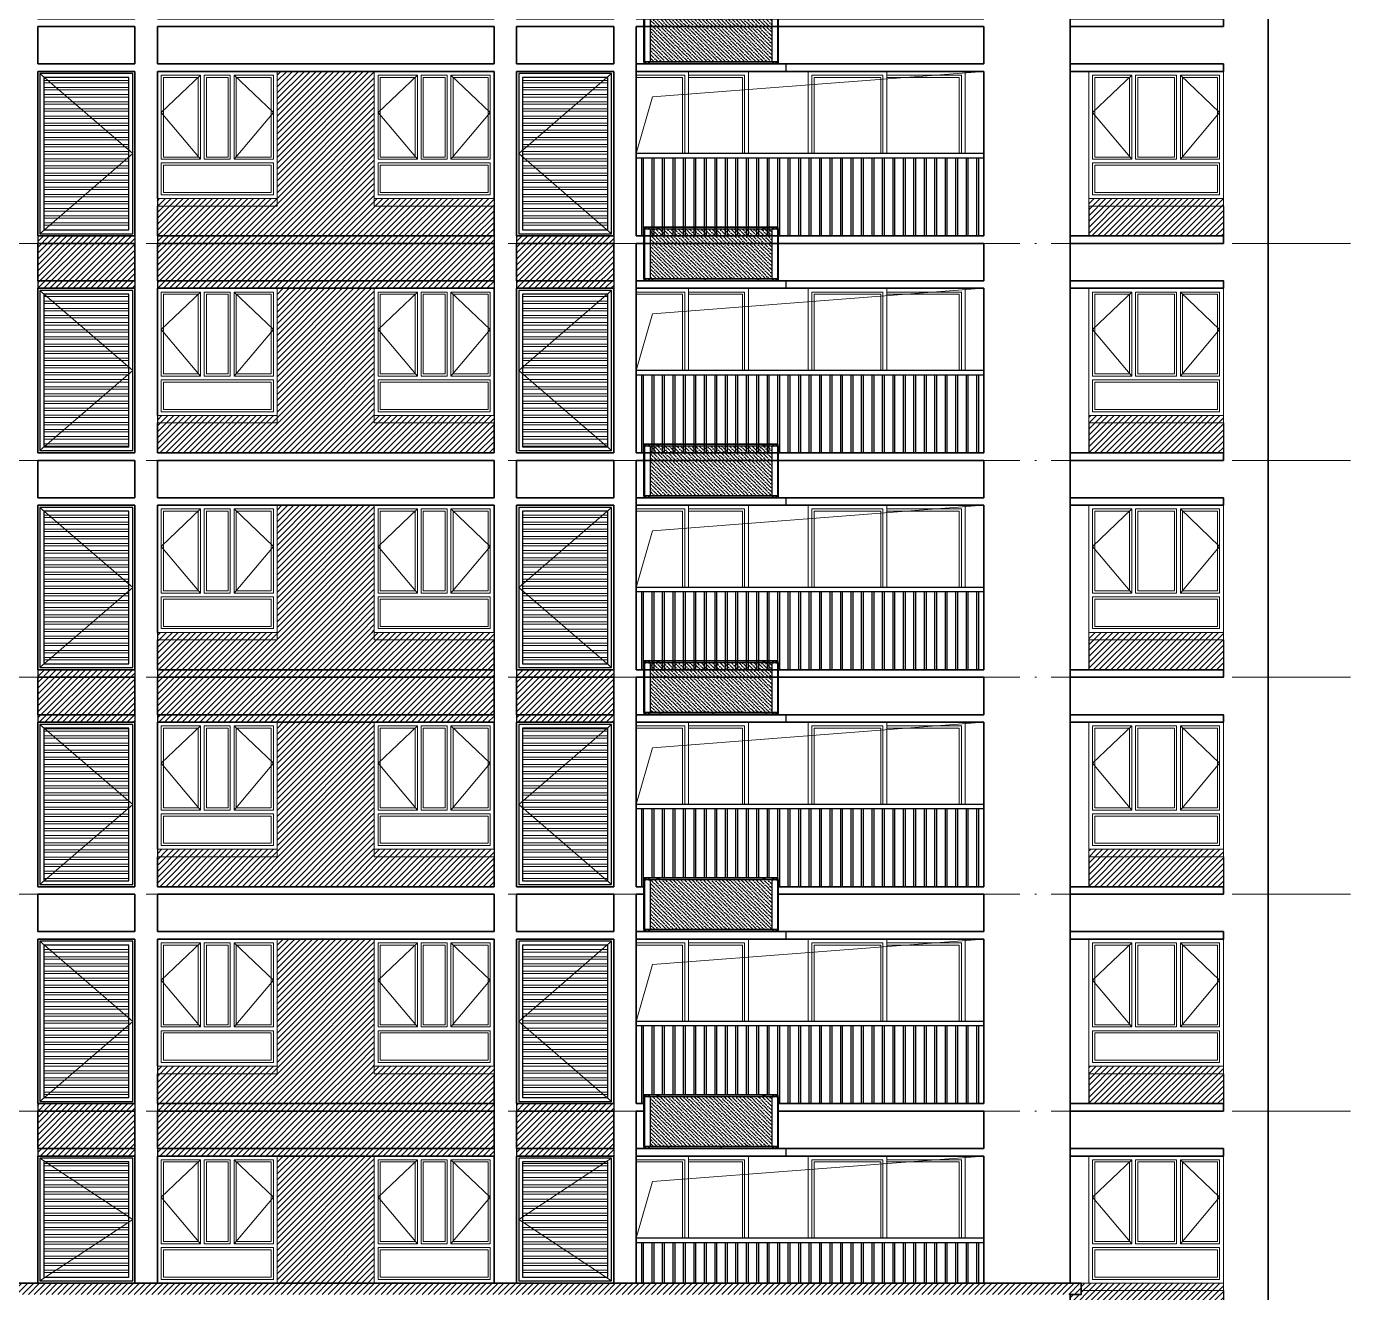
# Model space of a CAD drawing. Extents: x -518115 to 1124316, y -209821 to 1628073.
# Drawn here: x 861417 to 879117, y 121024 to 137949 of the extents above; entities that cross this region are included whole.
import ezdxf
from ezdxf.xclip import XClip

# ---------------------------------------------------------------- set-up
doc = ezdxf.new("R2010")
doc.units = 0
doc.header["$LTSCALE"] = 1000
doc.header["$MEASUREMENT"] = 0
doc.header["$XCLIPFRAME"] = 0
doc.linetypes.add('DOTE', pattern=[2.4200000000000004, 2, -0.2, 0.02, -0.2])
for name, color, linetype in [('3-剖面填充（细）', 250, 'Continuous'), ('Stair-栏杆', 142, 'Continuous'), ('修改标示', 212, 'Continuous')]:
    doc.layers.add(name, color=color, linetype=linetype)
for name, color, linetype, lineweight in [('DOTE', 19, 'DOTE', 9), ('WALL', 9, 'Continuous', 40), ('WINDOW', 144, 'Continuous', 15), ('立面-中轮廓线', 213, 'Continuous', 35), ('立面-普通轮廓', 7, 'Continuous', 18), ('立面-洞口示意', 152, 'Continuous', 13), ('立面-窗', 129, 'Continuous', 30), ('立面-窗开启线', 250, 'Continuous', 13)]:
    doc.layers.add(name, color=color, linetype=linetype, lineweight=lineweight)
pattern_1 = [(180, (-6.984919309616089e-10, -2250.037416705163), (-7.105427357601002e-15, -95.25), []), (180, (-31.75001371477265, -2218.287402991074), (-7.105427357601002e-15, -95.25), [])]
pattern_2 = [(180, (-1300.000000000698, -2250.037416705163), (-7.105427357601002e-15, -95.25), []), (180, (-1331.750013714773, -2218.287402991074), (-7.105427357601002e-15, -95.25), [])]
pattern_3 = [(45, (0, 0), (-39.28862052967754, 39.28862052967754), [])]
pattern_4 = [(45, (407300.0000000347, 88172.63961671287), (-39.28862052967754, 39.28862052967754), [])]
pattern_5 = [(45, (407300.0000000347, 82372.63961671287), (-39.28862052967754, 39.28862052967754), [])]
pattern_6 = [(45, (407300.0000000347, 76572.63961671287), (-39.28862052967754, 39.28862052967754), [])]

# ---------------------------------------------------------------- blocks, each defined once
blk = doc.blocks.new('A$C0FC9229A')
at = {"color": 164}
blk.add_wipeout([(1079.579837211702, 1056.4612844407857), (1079.0798372109443, 1056.961284441528), (-922.9201627899898, 1056.9612844389592), (-923.4201627882102, 1056.4612844407295), (-923.4201627881281, 1026.9612844414949), (-921.9201627881267, 1026.9612844417134), (-921.9201627881266, 286.96128444166413), (-923.4201627881263, 286.96128444170995), (-923.4201627882101, 257.4612844426099), (-922.92016278999, 256.96128444438006), (1079.0798372109446, 256.96128444187), (1079.5798372117024, 257.4612844426122), (1079.5798372118738, 286.9612844416141), (1078.0798372118734, 286.961284441712), (1078.0798372118734, 1026.9612844416044), (1079.5798372118675, 1026.9612844419455)], dxfattribs=at).translate(0, 0, -1e-08).dxf.layer = 'WALL'
h = blk.add_hatch()
h.set_pattern_fill('ANSI36', color=164, scale=25, style=0)
h.set_pattern_definition([(45, (0, 0), (21.04747528375584, 77.17407604043804), [99.21875, -19.84375, 0, -19.84375])])
h.paths.add_polyline_path([(982.5813084756956, 286.9612844416974), (982.5813084756956, 1026.961284441697), (-825.9216340542771, 1026.961284441671), (-825.9216340542771, 286.9612844416711)])
for p, q in [((-923.4201627881266, 1026.96128444167), (-923.4201627881266, 1056.461284440738)), ((-923.4201627881266, 1056.461284440738), (-922.9201627899893, 1056.461284440738)), ((-923.4201627881266, 1051.754177659896), (1079.579837211873, 1051.754177659925)), ((-923.4201627881266, 1026.96128444167), (1079.579837211873, 1026.961284441699)), ((-922.9201627899893, 1056.961284441553), (1079.079837210942, 1056.961284441582)), ((-922.9201627899893, 1026.96128444167), (-922.9201627899893, 1056.961284441553)), ((-922.9201627899893, 1056.814837830636), (1079.079837210942, 1056.814837830665)), ((-922.9201627899893, 1052.107731049909), (1079.079837210942, 1052.107731049939)), ((-921.9201627881266, 286.9612844416697), (-921.9201627881266, 1026.96128444167)), ((-921.5666091800667, 1026.96128444167), (-921.5666091800667, 286.9613622748584)), ((-921.0716340537183, 286.9612844416697), (-921.0716340537183, 1026.96128444167)), ((-912.068080663681, 1026.96128444167), (-912.068080663681, 286.9612844416697)), ((-911.9201627885923, 1056.814837830636), (-911.9201627885923, 1026.96128444167)), ((-911.7145272712223, 1026.96128444167), (-911.7145272712223, 286.9612844416697)), ((-896.9201627885923, 1039.848035787727), (-899.4201627899893, 1038.404660114698)), ((-899.4201627899893, 1038.404660114698), (-899.4201627899893, 1035.517908768525)), ((-899.4201627899893, 1035.517908768525), (-896.9201627885923, 1034.074533095496)), ((-896.9201627885923, 1029.606468328537), (-896.9201627885923, 1044.316100554686)), ((-894.4201627899893, 1038.404660114698), (-896.9201627885923, 1039.848035787727)), ((-896.9201627885923, 1034.074533095496), (-894.4201627899893, 1035.517908768525)), ((-894.4201627899893, 1035.517908768525), (-894.4201627899893, 1038.404660114698)), ((-846.9201627885923, 1039.848035787727), (-849.4201627899893, 1038.404660114698)), ((-849.4201627899893, 1038.404660114698), (-849.4201627899893, 1035.517908768525)), ((-849.4201627899893, 1035.517908768525), (-846.9201627885923, 1034.074533095496)), ((-846.9201627885923, 1029.606468328537), (-846.9201627885923, 1044.316100554686)), ((-844.4201627899893, 1038.404660114698), (-846.9201627885923, 1039.848035787727)), ((-846.9201627885923, 1034.074533095496), (-844.4201627899893, 1035.517908768525)), ((-844.4201627899893, 1035.517908768525), (-844.4201627899893, 1038.404660114698)), ((-826.4216340524144, 1026.96128444167), (-826.4216340524144, 286.9612844416697)), ((-825.9216340542771, 1026.96128444167), (-825.9216340542771, 286.9612844416697)), ((-719.7339139464311, 1044.642090430745), (-703.1064116298221, 1044.642090430745)), ((-719.7339139464311, 1034.852737898735), (-703.1064116298221, 1034.852737898735)), ((-711.4201627881266, 1054.099483286176), (-711.4201627881266, 1025.40696208764)), ((859.2660860535689, 1044.642090430774), (875.8935883701779, 1044.642090430774)), ((859.2660860535689, 1034.852737898764), (875.8935883701779, 1034.852737898764)), ((867.5798372118734, 1054.099483286205), (867.5798372118734, 1025.406962087669)), ((982.5813084756956, 1026.961284441699), (982.5813084756956, 286.9612844416988)), ((1003.079837209545, 1039.848035787756), (1000.579837210942, 1038.404660114727)), ((1000.579837210942, 1038.404660114727), (1000.579837210942, 1035.517908768554)), ((1000.579837210942, 1035.517908768554), (1003.079837209545, 1034.074533095525)), ((1003.079837209545, 1029.606468328566), (1003.079837209545, 1044.316100554715)), ((1005.579837210942, 1038.404660114727), (1003.079837209545, 1039.848035787756)), ((1003.079837209545, 1034.074533095525), (1005.579837210942, 1035.517908768554)), ((1005.579837210942, 1035.517908768554), (1005.579837210942, 1038.404660114727)), ((1053.079837211873, 1039.848035787756), (1050.579837210942, 1038.404660114727)), ((1050.579837210942, 1038.404660114727), (1050.579837210942, 1035.517908768554)), ((1050.579837210942, 1035.517908768554), (1053.079837211873, 1034.074533095525)), ((1053.079837209545, 1029.606468328566), (1053.079837209545, 1044.316100554715)), ((1055.579837210942, 1038.404660114727), (1053.079837211873, 1039.848035787756)), ((1053.079837211873, 1034.074533095525), (1055.579837210942, 1035.517908768554)), ((1055.579837210942, 1035.517908768554), (1055.579837210942, 1038.404660114727)), ((1067.874201694503, 1026.961284441699), (1067.874201694503, 286.9612844416988)), ((1068.079837211873, 1056.961284441582), (1068.079837211873, 1026.961284441699)), ((1068.227755086962, 1026.961284441699), (1068.227755086962, 286.9612844416988)), ((1077.231308476999, 286.9612844416988), (1077.231308476999, 1026.961284441699)), ((1077.726283603348, 1026.961284441699), (1077.726283603348, 286.9613622748875)), ((1078.079837211873, 286.9612844416988), (1078.079837211873, 1026.961284441699)), ((1079.079837210942, 1026.961284441699), (1079.079837210942, 1056.961284441582)), ((1079.579837211873, 1056.461284440767), (1079.079837210942, 1056.461284440767)), ((1079.579837211873, 1026.961284441699), (1079.579837211873, 1056.461284440767)), ((-923.4201627881266, 286.9612844416697), (1079.579837211873, 286.9612844416988)), ((-923.4201627881266, 286.9612844416697), (-923.4201627881266, 257.461284442601)), ((-923.4201627881266, 262.1683912233275), (1079.579837211873, 262.1683912233566)), ((-923.4201627881266, 257.461284442601), (-922.9201627899893, 257.461284442601)), ((-922.9201627899893, 286.9612844416697), (-922.9201627899893, 256.9612844417861)), ((-922.9201627899893, 261.8148378334299), (1079.079837210942, 261.814837833459)), ((-922.9201627899893, 257.107731052587), (1079.079837210942, 257.1077310526161)), ((-922.9201627899893, 256.9612844417861), (1079.079837210942, 256.9612844418152)), ((-921.9201627881266, 286.9612844416697), (-825.9216340542771, 286.9612844416697)), ((-911.9201627885923, 257.107731052587), (-911.9201627885923, 286.9612844416697)), ((-899.4201627899893, 278.4046601146983), (-896.9201627885923, 279.8480357878434)), ((-899.4201627899893, 275.5179087686411), (-899.4201627899893, 278.4046601146983)), ((-896.9201627885923, 274.0745330956124), (-899.4201627899893, 275.5179087686411)), ((-896.9201627885923, 284.3161005548027), (-896.9201627885923, 269.6064683286531)), ((-896.9201627885923, 279.8480357878434), (-894.4201627899893, 278.4046601146983)), ((-894.4201627899893, 275.5179087686411), (-896.9201627885923, 274.0745330956124)), ((-894.4201627899893, 278.4046601146983), (-894.4201627899893, 275.5179087686411)), ((-849.4201627899893, 278.4046601146983), (-846.9201627885923, 279.8480357878434)), ((-849.4201627899893, 275.5179087686411), (-849.4201627899893, 278.4046601146983)), ((-846.9201627885923, 274.0745330956124), (-849.4201627899893, 275.5179087686411)), ((-846.9201627885923, 284.3161005548027), (-846.9201627885923, 269.6064683286531)), ((-846.9201627885923, 279.8480357878434), (-844.4201627899893, 278.4046601146983)), ((-844.4201627899893, 275.5179087686411), (-846.9201627885923, 274.0745330956124)), ((-844.4201627899893, 278.4046601146983), (-844.4201627899893, 275.5179087686411)), ((1000.579837210942, 278.4046601148439), (1003.079837209545, 279.8480357878725)), ((1000.579837210942, 275.5179087686702), (1000.579837210942, 278.4046601148439)), ((1003.079837209545, 274.0745330956415), (1000.579837210942, 275.5179087686702)), ((1003.079837209545, 284.3161005548318), (1003.079837209545, 269.6064683286822)), ((1003.079837209545, 279.8480357878725), (1005.579837210942, 278.4046601148439)), ((1005.579837210942, 275.5179087686702), (1003.079837209545, 274.0745330956415)), ((1005.579837210942, 278.4046601148439), (1005.579837210942, 275.5179087686702)), ((1050.579837210942, 278.4046601148439), (1053.079837211873, 279.8480357878725)), ((1050.579837210942, 275.5179087686702), (1050.579837210942, 278.4046601148439)), ((1053.079837211873, 274.0745330956415), (1050.579837210942, 275.5179087686702)), ((1053.079837209545, 284.3161005548318), (1053.079837209545, 269.6064683286822)), ((1053.079837211873, 279.8480357878725), (1055.579837210942, 278.4046601148439)), ((1055.579837210942, 275.5179087686702), (1053.079837211873, 274.0745330956415)), ((1055.579837210942, 278.4046601148439), (1055.579837210942, 275.5179087686702)), ((1068.079837211873, 256.9612844418152), (1068.079837211873, 286.9612844416988)), ((1079.079837210942, 286.9612844416988), (1079.079837210942, 256.9612844418152)), ((1079.579837211873, 257.4612844426301), (1079.079837210942, 257.4612844426301)), ((1079.579837211873, 286.9612844416988), (1079.579837211873, 257.4612844426301))]:
    blk.add_line(p, q, dxfattribs=at)
for points in [[(-923.4201627881266, 1051.754177659896), (-923.382646670565, 1051.888544058689), (-923.2743637273088, 1052.003718933818), (-923.1117844744585, 1052.080736328644), (-922.9201627899893, 1052.107731049909)], [(1079.579837211873, 1051.754177659925), (1079.541776977945, 1051.889476683282), (1079.433390601072, 1052.004177660274), (1079.271178926341, 1052.080818401126), (1079.079837210942, 1052.107731049939)], [(-923.4201627881266, 262.1683912233275), (-923.382646670565, 262.0340248246503), (-923.2743637273088, 261.9188499495212), (-923.1117844744585, 261.8418325546954), (-922.9201627899893, 261.8148378334299)], [(1079.579837211873, 262.1683912233566), (1079.541776977945, 262.0330922001158), (1079.433390601072, 261.9183912230073), (1079.271178926341, 261.8417504822719), (1079.079837210942, 261.814837833459)]]:
    blk.add_lwpolyline(points, dxfattribs=at)
for centre, radius in [((-896.9201627885923, 1036.96128444167), 9.999999999959998), ((-896.9201627885923, 1036.96128444167), 9.499999999199998), ((-846.9201627885923, 1036.96128444167), 9.999999999959998), ((-846.9201627885923, 1036.96128444167), 9.499999999199998), ((1003.079837209545, 1036.961284441699), 9.999999999959998), ((1003.079837209545, 1036.961284441699), 9.499999999199998), ((1053.079837211873, 1036.961284441699), 9.999999999959998), ((1053.079837211873, 1036.961284441699), 9.499999999199998), ((-896.9201627885923, 276.9612844416697), 9.999999999959998), ((-896.9201627885923, 276.9612844416697), 9.499999999199998), ((-846.9201627885923, 276.9612844416697), 9.999999999959998), ((-846.9201627885923, 276.9612844416697), 9.499999999199998), ((1003.079837209545, 276.9612844416988), 9.999999999959998), ((1003.079837209545, 276.9612844416988), 9.499999999199998), ((1053.079837211873, 276.9612844416988), 9.999999999959998), ((1053.079837211873, 276.9612844416988), 9.499999999199998)]:
    blk.add_circle(centre, radius, dxfattribs=at)
for centre, radius, start, end in [((-922.9201627899893, 1056.461284440738), 0.4999999982210284, 90, 180), ((-719.9783924506046, 1039.74741416474), 4.900778049206776, 87.14057591316207, 272.8594240868379), ((-702.8619331256486, 1039.74741416474), 4.900778049206776, 267.1405759131621, 92.85942408683792), ((859.0216075493954, 1039.747414164769), 4.900778049206776, 87.14057591316207, 272.8594240868379), ((876.1380668743514, 1039.747414164769), 4.900778049206776, 267.1405759131621, 92.85942408683792), ((1079.079837210942, 1056.461284440767), 0.5000000007600001, 0, 90), ((-922.9201627899893, 257.461284442601), 0.4999999982210284, 180, 270), ((1079.079837210942, 257.4612844426301), 0.5000000007600001, 270, 0)]:
    blk.add_arc(centre, radius, start, end, dxfattribs=at)
blk = doc.blocks.new('A$C12A941BB')
at = {"layer": '立面-窗开启线', "ltscale": 0.5, "true_color": 0x88471b}
h = blk.add_hatch(dxfattribs=at)
h.set_pattern_fill('ANSI32', color=36, scale=20, angle=135)
h.set_pattern_definition(pattern_1)
edge = h.paths.add_edge_path()
edge.add_line((1220, -41.00314468541183), (1219.999999999302, -2120.037416705163))
edge.add_line((1219.999999999302, -2120.037416705163), (79.99999999930151, -2120.037416705163))
edge.add_line((79.99999999930151, -2114.000000000553), (80, -80))
edge.add_line((80, -80), (1220, -80))
at = {"layer": '立面-普通轮廓'}
blk.add_lwpolyline([(-6.984919309616089e-10, -2200.037416705163), (1299.999999999302, -2200.037416705163), (1300, 0), (0, 0)], close=True, dxfattribs=at)
at = {"layer": '立面-窗'}
for points in [[(29.99999999930151, -2170.037416705163), (1269.999999999302, -2170.037416705163), (1270, -30), (30, -30)], [(79.99999999930151, -2120.037416705163), (1219.999999999302, -2120.037416705163), (1220, -80), (80, -80)]]:
    blk.add_lwpolyline(points, close=True, dxfattribs=at)
at = {"layer": '立面-窗开启线', "ltscale": 0.5}
blk.add_lwpolyline([(30, -30), (1270.000000000349, -1100.018708352582), (30.00000000034925, -2170.037416705512)], dxfattribs=at)
blk = doc.blocks.new('A$C04AD5CC0')
at = {"layer": '立面-窗开启线', "ltscale": 0.5, "true_color": 0x88471b}
h = blk.add_hatch(dxfattribs=at)
h.set_pattern_fill('ANSI32', color=36, scale=20, angle=135)
h.set_pattern_definition(pattern_2)
edge = h.paths.add_edge_path()
edge.add_line((-80, -41.00314468541183), (-80.00000000069849, -2120.037416705163))
edge.add_line((-80.00000000069849, -2120.037416705163), (-1220.000000000698, -2120.037416705163))
edge.add_line((-1220.000000000698, -2114.000000000553), (-1220, -80))
edge.add_line((-1220, -80), (-80, -80))
at = {"layer": '立面-普通轮廓'}
blk.add_lwpolyline([(-1300.000000000698, -2200.037416705163), (-6.984919309616089e-10, -2200.037416705163), (0, 0), (-1300, 0)], close=True, dxfattribs=at)
at = {"layer": '立面-窗'}
for points in [[(-1270.000000000698, -2170.037416705163), (-30.00000000069849, -2170.037416705163), (-30, -30), (-1270, -30)], [(-1220.000000000698, -2120.037416705163), (-80.00000000069849, -2120.037416705163), (-80, -80), (-1220, -80)]]:
    blk.add_lwpolyline(points, close=True, dxfattribs=at)
at = {"layer": '立面-窗开启线', "ltscale": 0.5}
blk.add_lwpolyline([(-30, -30), (-1270.000000000349, -1100.018708352582), (-30.00000000034925, -2170.037416705512)], dxfattribs=at)
blk = doc.blocks.new('A$C612F19F3')
at = {"layer": 'WINDOW'}
for points in [[(50, -50), (575, -50), (575, -1175), (50, -1175)], [(975.0002853819169, -50), (625, -50), (625, -1175), (975.0002853819169, -1175)], [(1550.000285381917, -50), (1025.000285381917, -50), (1025.000285381917, -1175), (1550.000285381917, -1175)], [(50, -1225), (1550.000285381917, -1225), (1550.000285381917, -1650), (50, -1650)]]:
    blk.add_lwpolyline(points, close=True, dxfattribs=at)
at = {"layer": 'WINDOW', "color": 250}
for points in [[(80, -80), (545, -80), (545, -1145), (80, -1145)], [(945.0002853819169, -80), (655, -80), (655, -1145), (945.0002853819169, -1145)], [(1520.000285381917, -80), (1055.000285381917, -80), (1055.000285381917, -1145), (1520.000285381917, -1145)], [(80, -1255), (1520.000285381917, -1255), (1520.000285381917, -1620), (80, -1620)]]:
    blk.add_lwpolyline(points, close=True, dxfattribs=at)
at = {"layer": '立面-普通轮廓'}
blk.add_lwpolyline([(0, 0), (1600.000285381684, 0), (1600.000285381684, -1700), (0, -1700)], close=True, dxfattribs=at)
at = {"layer": '立面-窗开启线', "color": 251, "ltscale": 0.5, "true_color": 0x636466}
for points in [[(575, -50), (50, -550), (575, -1175)], [(1025.000285381917, -50), (1550.000285381917, -550), (1025.000285381917, -1175)]]:
    blk.add_lwpolyline(points, dxfattribs=at)
blk = doc.blocks.new('A$C190D6931')
blk.add_blockref('A$C612F19F3', (-1600.000285381684, 1700))
blk = doc.blocks.new('A$C6BC36758')
at = {"layer": 'WINDOW'}
for points in [[(-1750.000285381684, 1650), (-1225.000285381684, 1650), (-1225.000285381684, 525), (-1750.000285381684, 525)], [(-1175.000285381684, 1650), (-624.9999999997672, 1650), (-624.9999999997672, 525), (-1175.000285381684, 525)], [(-50, 1650), (-575, 1650), (-575, 525), (-50, 525)], [(-1750.000285381684, 475), (-50, 475), (-50, 50), (-1750.000285381684, 50)]]:
    blk.add_lwpolyline(points, close=True, dxfattribs=at)
at = {"layer": 'WINDOW', "color": 250}
for points in [[(-1720.000285381684, 1620), (-1255.000285381684, 1620), (-1255.000285381684, 555), (-1720.000285381684, 555)], [(-1145.000285381684, 1620), (-654.9999999997672, 1620), (-654.9999999997672, 555), (-1145.000285381684, 555)], [(-80, 1620), (-545, 1620), (-545, 555), (-80, 555)], [(-1720.000285381684, 445), (-80, 445), (-80, 80), (-1720.000285381684, 80)]]:
    blk.add_lwpolyline(points, close=True, dxfattribs=at)
at = {"layer": '立面-普通轮廓'}
blk.add_lwpolyline([(-1800.000285381684, 1700), (0, 1700), (0, 0), (-1800.000285381684, 0)], close=True, dxfattribs=at)
at = {"layer": '立面-窗开启线', "color": 251, "ltscale": 0.5, "true_color": 0x636466}
for points in [[(-1225.000285381684, 1650), (-1750.000285381684, 1150), (-1225.000285381684, 525)], [(-575, 1650), (-50, 1150), (-575, 525)]]:
    blk.add_lwpolyline(points, dxfattribs=at)
blk = doc.blocks.new('hfhfthfthf')
at = {"layer": 'Stair-栏杆'}
for p, q in [((424316.5786998163, 36475.99991834373), (428966.5787161089, 36475.99991834373)), ((424316.5786998163, 36415.99991834466), (428966.5787161089, 36415.99991834466))]:
    blk.add_line(p, q, dxfattribs=at)
for points in [[(424386.5786998165, 35376), (424386.5786998165, 36415.99991834466)], [(424416.5786998165, 36415.99991834466), (424416.5786998165, 35376)], [(424526.5786998165, 35376), (424526.5786998165, 36415.99991834466)], [(424556.5786998165, 36415.99991834466), (424556.5786998165, 35376)], [(424666.5786998165, 35376), (424666.5786998165, 36415.99991834466)], [(424696.5786998165, 36415.99991834466), (424696.5786998165, 35376)], [(424806.5786998165, 35376), (424806.5786998165, 36415.99991834466)], [(424836.5786998165, 36415.99991834466), (424836.5786998165, 35376)], [(424946.5786998165, 35376), (424946.5786998165, 36415.99991834466)], [(424976.5786998165, 36415.99991834466), (424976.5786998165, 35376)], [(425086.5786998165, 35376), (425086.5786998165, 36415.99991834466)], [(425116.5786998165, 36415.99991834466), (425116.5786998165, 35376)], [(425226.5786998165, 35376), (425226.5786998165, 36415.99991834466)], [(425256.5786998165, 36415.99991834466), (425256.5786998165, 35376)], [(425366.5786998165, 35376), (425366.5786998165, 36415.99991834466)], [(425396.5786998165, 36415.99991834466), (425396.5786998165, 35376)], [(425506.5786998165, 35376), (425506.5786998165, 36415.99991834466)], [(425536.5786998165, 36415.99991834466), (425536.5786998165, 35376)], [(425646.5786998165, 35376), (425646.5786998165, 36415.99991834466)], [(425676.5786998165, 36415.99991834466), (425676.5786998165, 35376)], [(425786.5786998165, 35376), (425786.5786998165, 36415.99991834466)], [(425816.5786998165, 36415.99991834466), (425816.5786998165, 35376)], [(425926.5786998165, 35376), (425926.5786998165, 36415.99991834466)], [(425956.5786998165, 36415.99991834466), (425956.5786998165, 35376)], [(426066.5786998165, 35376), (426066.5786998165, 36415.99991834466)], [(426096.5786998165, 36415.99991834466), (426096.5786998165, 35376)], [(426206.5786998165, 35376), (426206.5786998165, 36415.99991834466)], [(426236.5786998165, 36415.99991834466), (426236.5786998165, 35376)], [(426346.5786998165, 35376), (426346.5786998165, 36415.99991834466)], [(426376.5786998165, 36415.99991834466), (426376.5786998165, 35376)], [(426486.5786998165, 35376), (426486.5786998165, 36415.99991834466)], [(426516.5786998165, 36415.99991834466), (426516.5786998165, 35376)], [(426626.5786998165, 35376), (426626.5786998165, 36415.99991834466)], [(426656.5786998165, 36415.99991834466), (426656.5786998165, 35376)], [(426766.5786998165, 35376), (426766.5786998165, 36415.99991834466)], [(426796.5786998165, 36415.99991834466), (426796.5786998165, 35376)], [(426906.5786998165, 35376), (426906.5786998165, 36415.99991834466)], [(426936.5786998165, 36415.99991834466), (426936.5786998165, 35376)], [(427046.5786998165, 35376), (427046.5786998165, 36415.99991834466)], [(427076.5786998165, 36415.99991834466), (427076.5786998165, 35376)], [(427186.5786998165, 35376), (427186.5786998165, 36415.99991834466)], [(427216.5786998165, 36415.99991834466), (427216.5786998165, 35376)], [(427326.5786998165, 35376), (427326.5786998165, 36415.99991834466)], [(427356.5786998165, 36415.99991834466), (427356.5786998165, 35376)], [(427466.5786998165, 35376), (427466.5786998165, 36415.99991834466)], [(427496.5786998165, 36415.99991834466), (427496.5786998165, 35376)], [(427606.5786998165, 35376), (427606.5786998165, 36415.99991834466)], [(427636.5786998165, 36415.99991834466), (427636.5786998165, 35376)], [(427746.5786998165, 35376), (427746.5786998165, 36415.99991834466)], [(427776.5786998165, 36415.99991834466), (427776.5786998165, 35376)], [(427886.5786998165, 35376), (427886.5786998165, 36415.99991834466)], [(427916.5786998165, 36415.99991834466), (427916.5786998165, 35376)], [(428026.5786998165, 35376), (428026.5786998165, 36415.99991834466)], [(428056.5786998165, 36415.99991834466), (428056.5786998165, 35376)], [(428166.5786998165, 35376), (428166.5786998165, 36415.99991834466)], [(428196.5786998165, 36415.99991834466), (428196.5786998165, 35376)], [(428306.5786998165, 35376), (428306.5786998165, 36415.99991834466)], [(428336.5786998165, 36415.99991834466), (428336.5786998165, 35376)], [(428446.5786998165, 35376), (428446.5786998165, 36415.99991834466)], [(428476.5786998165, 36415.99991834466), (428476.5786998165, 35376)], [(428586.5786998165, 35376), (428586.5786998165, 36415.99991834466)], [(428616.5786998165, 36415.99991834466), (428616.5786998165, 35376)], [(428726.5786998165, 35376), (428726.5786998165, 36415.99991834466)], [(428756.5786998165, 36415.99991834466), (428756.5786998165, 35376)], [(428866.5786998165, 35376), (428866.5786998165, 36415.99991834466)], [(428896.5786998165, 36415.99991834466), (428896.5786998165, 35376)]]:
    blk.add_lwpolyline(points, dxfattribs=at)
blk = doc.blocks.new('A$C41BE1890')
at = {"layer": 'WINDOW'}
blk.add_line((-1050.000142690842, 2299.999999992666), (-1050.000142690842, 0), dxfattribs=at)
for points in [[(-2050.000285381684, 2249.999999992666), (-1100.000142690784, 2249.999999992608), (-1100.000142690784, 49.99999999994179), (-2050.000285381684, 50)], [(-49.99999999988358, 2249.999999992666), (-1050.000142690784, 2249.999999992608), (-1050.000142690784, 49.99999999994179), (-49.99999999988358, 50)]]:
    blk.add_lwpolyline(points, close=True, dxfattribs=at)
at = {"layer": 'WINDOW', "color": 250}
blk.add_lwpolyline([(-2020.000285381684, 2219.999999992666), (-1130.000142690784, 2219.999999992608), (-1130.000142690784, 79.99999999994179), (-2020.000285381684, 80)], close=True, dxfattribs=at)
blk.add_lwpolyline([(-1050.000142690842, 80), (-79.99999999988358, 80), (-79.99999999988358, 2219.999999992666), (-1050.000142690842, 2219.999999992666)], dxfattribs=at)
at = {"layer": '立面-普通轮廓'}
blk.add_lwpolyline([(-2100.000285381684, 2299.999999992666), (0, 2299.999999992666), (0, 0), (-2100.000285381684, 0)], close=True, dxfattribs=at)
blk = doc.blocks.new('A$C28396737')
at = {"layer": 'WINDOW'}
blk.add_line((-800.000142690842, 2299.999999992666), (-800.000142690842, 0), dxfattribs=at)
for points in [[(-1550.000285381684, 2249.999999992666), (-850.0001426907838, 2249.999999992608), (-850.0001426907838, 49.99999999994179), (-1550.000285381684, 50)], [(-49.99999999988358, 2249.999999992666), (-800.0001426907838, 2249.999999992608), (-800.0001426907838, 49.99999999994179), (-49.99999999988358, 50)]]:
    blk.add_lwpolyline(points, close=True, dxfattribs=at)
at = {"layer": 'WINDOW', "color": 250}
blk.add_lwpolyline([(-1520.000285381684, 2219.999999992666), (-880.0001426907838, 2219.999999992608), (-880.0001426907838, 79.99999999994179), (-1520.000285381684, 80)], close=True, dxfattribs=at)
blk.add_lwpolyline([(-800.000142690842, 80), (-79.99999999988358, 80), (-79.99999999988358, 2219.999999992666), (-800.000142690842, 2219.999999992666)], dxfattribs=at)
at = {"layer": '立面-普通轮廓'}
blk.add_lwpolyline([(-1600.000285381684, 2299.999999992666), (0, 2299.999999992666), (0, 0), (-1600.000285381684, 0)], close=True, dxfattribs=at)
blk = doc.blocks.new('GDGTFHFHFGHB')
at = {"layer": '立面-中轮廓线'}
for p, q in [((454266.5855063045, 38176.00000000001), (454266.5855063045, 37675.99999999854)), ((455566.5855061849, 38176.00000000001), (455566.5855061849, 37675.99999999854)), ((455866.5855058802, 38176.00000000001), (455866.5855058802, 37676.0000000001)), ((460366.5855216321, 38176.00000000001), (460366.5855216321, 37676.0000000001)), ((460666.5855213274, 38176.00000000001), (460666.5855213274, 37675.99999999854)), ((461966.5855212078, 38176.00000000001), (461966.5855212078, 37675.99999999854)), ((462266.5855072741, 38176.00000000002), (462266.5855072741, 35375.99999999977)), ((466916.5855235668, 38176.00000000001), (466916.5855235668, 37676.00000000012)), ((468066.5854862492, 38176.00000000001), (468066.5854862492, 35276.00000000003)), ((470716.5787021385, 38176), (470716.5787021385, 35275.99999999988)), ((454266.5855063045, 37575.99999999854), (454266.5855063045, 35375.9999999982)), ((455566.5855061849, 37575.99999999867), (455566.5855061849, 35375.9999999982)), ((455866.5855058802, 37575.99999999959), (455866.5855058802, 35876.0000000002)), ((460366.5855216321, 37575.99999999959), (460366.5855216321, 35876.0000000002)), ((460666.5855213274, 37575.99999999867), (460666.5855213274, 35375.9999999982)), ((461966.5855212078, 37575.99999999854), (461966.5855212078, 35375.9999999982)), ((466916.5855235668, 37576.00000000012), (466916.5855235668, 35375.99999999977)), ((455866.5855058802, 35776.00000000023), (455866.5855058802, 35375.99999999955)), ((460366.5855216321, 35776.00000000023), (460366.5855216321, 35375.99999999955))]:
    blk.add_line(p, q, dxfattribs=at)
for points in [[(454266.5855063038, 37675.99999999854), (455566.5855061849, 37675.99999999854)], [(455566.5855061849, 37575.99999999867), (454266.5855063038, 37575.99999999854)], [(460366.5855216321, 37676.0000000001), (455866.5855058802, 37676.0000000001)], [(455866.5855058802, 37575.99999999959), (460366.5855216321, 37576.0000000001)], [(461966.5855212085, 37675.99999999854), (460666.5855213274, 37675.99999999854)], [(460666.5855213274, 37575.99999999867), (461966.5855212085, 37575.99999999854)], [(466916.5855235668, 37676.00000000012), (462266.5855072741, 37676.00000000012)], [(462266.5855072741, 37576.00000000055), (466916.5855235668, 37576.00000000012)], [(468066.5786678107, 37575.99999999945), (470116.5787021097, 37576.00000000012), (470116.5787021097, 37676.00000000012), (468066.5786678107, 37676.00000000012)], [(454266.5855063038, 35375.9999999982), (455566.5855061849, 35375.9999999982)], [(455566.5855061849, 35275.99999999832), (454266.5855063038, 35275.9999999982)], [(460366.585521632, 35375.99999999975), (455866.5855058802, 35375.99999999955)], [(455866.5855058802, 35275.99999999996), (460366.585521632, 35275.99999999975)], [(461966.5855212085, 35375.9999999982), (460666.5855213274, 35375.9999999982)], [(460666.5855213274, 35275.99999999832), (461966.5855212085, 35275.9999999982)], [(466916.5855235668, 35375.99999999977), (462266.5855072741, 35375.99999999977)], [(462266.5855072741, 35276.0000000002), (466916.5855235668, 35275.99999999977)], [(468066.5786678107, 35276.00000000003), (470116.5787021097, 35275.99999999977), (470116.5787021097, 35375.99999999977), (468066.5786678107, 35375.99999999951)]]:
    blk.add_lwpolyline(points, dxfattribs=at)
at = {"layer": '立面-普通轮廓'}
for points in [[(455866.5855058802, 35876.0000000002), (457466.5855058838, 35876.00000000031), (457466.5855059255, 35776.00000000054), (455866.5855058802, 35776.00000000023)], [(460366.5855216321, 35876.0000000002), (458766.5855216284, 35876.00000000031), (458766.5855215868, 35776.00000000054), (460366.5855216321, 35776.00000000023)], [(470116.585520548, 35876.00000000023), (468316.5855205509, 35876.00000000035), (468316.5855205092, 35776.00000000058), (470116.585520548, 35776.00000000023)], [(470116.5923250545, 35876.00000000012), (470116.5923250545, 35776.00000000023)]]:
    blk.add_lwpolyline(points, dxfattribs=at)
at = {"layer": '立面-洞口示意'}
blk.add_lwpolyline([(462266.5855072744, 36475.99991834373), (462486.0550898924, 37234.75898119411), (466916.5855235668, 37576.00000000055)], dxfattribs=at)
for name, p in [('A$C12A941BB', (454266.5855063045, 37576.00000000055)), ('A$C190D6931', (457466.585505863, 35876.00000000031)), ('A$C190D6931', (460366.5858070307, 35876.00000000031)), ('A$C04AD5CC0', (461966.5855213274, 37575.99999999867)), ('A$C6BC36758', (470116.5858059296, 35876.00000000035))]:
    blk.add_blockref(name, p)
ref = blk.add_blockref('A$C28396737', (463766.6792236245, 35275.99999999865))
XClip(ref).set_block_clipping_path([(-1500.0937163502676, 1199.9999183437103), (0, 2300.0000000003856)])
ref = blk.add_blockref('A$C41BE1890', (466666.5858061788, 35275.99999999999))
XClip(ref).set_block_clipping_path([(-2100.000285381684, 1199.9999183437394), (0, 2299.9999999926586)])
at = {"xscale": -1}
blk.add_blockref('hfhfthfthf', (891233.1642233831, 0), dxfattribs=at)
blk = doc.blocks.new('GHFHTFHFTHF')
at = {"layer": '3-剖面填充（细）'}
h = blk.add_hatch(dxfattribs=at)
h.set_pattern_fill('ANSI31', color=256, scale=35)
h.set_pattern_definition(pattern_3)
h.paths.add_polyline_path([(458766.578703211, 44576.00000000047), (457466.5786874249, 44576.00000000242), (457466.5786874245, 46275.99999999819), (458766.5787032106, 46275.99999999612)])
h = blk.add_hatch(dxfattribs=at)
h.set_pattern_fill('ANSI31', color=256, scale=35)
h.set_pattern_definition(pattern_3)
h.paths.add_polyline_path([(460366.5718986869, 44075.99999999988), (455866.5786874417, 44076.00000000652), (455866.5786874417, 44576.00000000698), (460366.5718986869, 44576.00000000023)])
h = blk.add_hatch(dxfattribs=at)
h.set_pattern_fill('ANSI31', color=256, scale=35)
h.set_pattern_definition(pattern_3)
h.paths.add_polyline_path([(470116.5787021094, 44075.99999999988), (468316.5787021096, 44076.00000000666), (468316.5787021096, 44576.00000000713), (470116.5787021094, 44576.00000000023)])
for p, q in [((455866.578402043, 44576.00000000031), (455866.578402043, 44476.00000000023)), ((460366.5787031936, 44576.0000000002), (460366.5787031936, 44476.00000000023)), ((468316.5787021095, 44475.99999999919), (468316.5787021097, 44075.99999999872)), ((470116.5787021095, 44476.00000000023), (470116.5787021097, 44075.99999999977))]:
    blk.add_line(p, q, dxfattribs=at)
blk = doc.blocks.new('A$C2FD21DA3')
at = {"layer": '立面-窗开启线', "ltscale": 0.5, "true_color": 0x88471b}
h = blk.add_hatch(dxfattribs=at)
h.set_pattern_fill('ANSI32', color=36, scale=20, angle=135)
h.set_pattern_definition(pattern_1)
edge = h.paths.add_edge_path()
edge.add_line((1220, -41.00314468541183), (1219.999999999302, -1620.037416705163))
edge.add_line((1219.999999999302, -1620.037416705163), (79.99999999930151, -1620.037416705163))
edge.add_line((79.99999999930151, -1614.431850321605), (80, -80))
edge.add_line((80, -80), (1220, -80))
at = {"layer": '立面-普通轮廓'}
blk.add_lwpolyline([(-6.984919309616089e-10, -1700.037416705163), (1299.999999999302, -1700.037416705163), (1300, 0), (0, 0)], close=True, dxfattribs=at)
at = {"layer": '立面-窗'}
for points in [[(29.99999999930151, -1670.037416705163), (1269.999999999302, -1670.037416705163), (1270, -30), (30, -30)], [(79.99999999930151, -1620.037416705163), (1219.999999999302, -1620.037416705163), (1220, -80), (80, -80)]]:
    blk.add_lwpolyline(points, close=True, dxfattribs=at)
at = {"layer": '立面-窗开启线', "ltscale": 0.5}
blk.add_lwpolyline([(1270, -30), (29.99999999965075, -850.0187083525816), (1269.999999999651, -1670.037416705512)], dxfattribs=at)
blk = doc.blocks.new('A$C74FB5F66')
at = {"layer": '立面-窗开启线', "ltscale": 0.5, "true_color": 0x88471b}
h = blk.add_hatch(dxfattribs=at)
h.set_pattern_fill('ANSI32', color=36, scale=20, angle=135)
h.set_pattern_definition(pattern_2)
edge = h.paths.add_edge_path()
edge.add_line((-80, -41.00314468541183), (-80.00000000069849, -1620.037416705163))
edge.add_line((-80.00000000069849, -1620.037416705163), (-1220.000000000698, -1620.037416705163))
edge.add_line((-1220.000000000698, -1614.431850321605), (-1220, -80))
edge.add_line((-1220, -80), (-80, -80))
at = {"layer": '立面-普通轮廓'}
blk.add_lwpolyline([(-1300.000000000698, -1700.037416705163), (-6.984919309616089e-10, -1700.037416705163), (0, 0), (-1300, 0)], close=True, dxfattribs=at)
at = {"layer": '立面-窗'}
for points in [[(-1270.000000000698, -1670.037416705163), (-30.00000000069849, -1670.037416705163), (-30, -30), (-1270, -30)], [(-1220.000000000698, -1620.037416705163), (-80.00000000069849, -1620.037416705163), (-80, -80), (-1220, -80)]]:
    blk.add_lwpolyline(points, close=True, dxfattribs=at)
at = {"layer": '立面-窗开启线', "ltscale": 0.5}
blk.add_lwpolyline([(-1270, -30), (-29.99999999953434, -850.0187083532765), (-1269.999999999651, -1670.037416705512)], dxfattribs=at)
blk = doc.blocks.new('A$C679A16A1')
at = {"layer": '3-剖面填充（细）'}
h = blk.add_hatch(dxfattribs=at)
h.set_pattern_fill('ANSI31', color=256, scale=35)
h.set_pattern_definition([(45, (-443066.5786821207, -35376.03741670231), (-39.28862052967754, 39.28862052967754), [])])
h.paths.add_polyline_path([(1299.999999880325, -700.0374167036643), (1299.999999880325, -0.03741670119779883), (-5.820766091346741e-10, -0.03741670292220078), (-5.820766091346741e-10, -700.0374167053524)])
h = blk.add_hatch(dxfattribs=at)
h.set_pattern_fill('ANSI31', color=256, scale=35)
h.set_pattern_definition([(45, (-441466.5786825443, -35376.03741670231), (-39.28862052967754, 39.28862052967754), [])])
h.paths.add_polyline_path([(6100.000000968459, -700.0374167036643), (6100.000000968459, -0.03741670119779883), (1599.999999575783, -0.03741670292220078), (1599.999999575783, -700.0374167053524)])
h = blk.add_hatch(dxfattribs=at)
h.set_pattern_fill('ANSI31', color=256, scale=35)
h.set_pattern_definition([(45, (-436666.5786814562, -35376.03741670231), (-39.28862052967754, 39.28862052967754), [])])
h.paths.add_polyline_path([(7700.000000544824, -700.0374167036643), (7700.000000544824, -0.03741670119779883), (6400.000000663917, -0.03741670292220078), (6400.000000663917, -700.0374167053524)])
at = {"color": 7}
for p, q in [((-6.984919309616089e-10, -0.03741670280578546), (1299.999999880325, -0.03741670280578546)), ((-6.984919309616089e-10, -100.0374167022819), (1299.999999880325, -100.0374167022819)), ((1599.999999575666, -0.03741670280578546), (6100.000000968459, -0.03741670280578546)), ((1599.999999575666, -100.0374167022819), (6100.000000968459, -100.0374167022819)), ((6400.0000006638, -0.03741670280578546), (7700.000000544824, -0.03741670280578546)), ((6400.0000006638, -100.0374167022819), (7700.000000544824, -100.0374167022819)), ((-6.984919309616089e-10, -600.0374167021946), (1299.999999880325, -600.0374167021873)), ((-6.984919309616089e-10, -700.0374167028567), (1299.999999880325, -700.0374167028567)), ((1599.999999575666, -600.0374167021946), (6100.000000968459, -600.0374167021873)), ((1599.999999575666, -700.0374167028567), (6100.000000968459, -700.0374167028567)), ((6400.0000006638, -600.0374167021946), (7700.000000544824, -600.0374167021873)), ((6400.0000006638, -700.0374167028567), (7700.000000544824, -700.0374167028567))]:
    blk.add_line(p, q, dxfattribs=at)
at = {"layer": '3-剖面填充（细）'}
for p, q in [((0, 0), (0, -99.99999999831198)), ((1299.999999880325, 0), (1299.999999880325, -99.99999999831198)), ((1599.999999576365, 0), (1599.999999576365, -99.99999999831198)), ((6100.000000968459, 0), (6100.000000968459, -99.99999999831198)), ((6400.000000664499, 0), (6400.000000664499, -99.99999999831198)), ((7700.000000544824, 0), (7700.000000544824, -99.99999999831198)), ((0, -599.9625832969614), (0, -699.9625832952734)), ((1299.999999880325, -599.9999999993815), (1299.999999880325, -699.9999999976935)), ((1599.999999576365, -599.9625832969614), (1599.999999576365, -699.9625832952734)), ((6100.000000968459, -599.9999999993815), (6100.000000968459, -699.9999999976935)), ((6400.000000664499, -599.9625832969614), (6400.000000664499, -699.9625832952734)), ((7700.000000544824, -599.9999999993815), (7700.000000544824, -699.9999999976935))]:
    blk.add_line(p, q, dxfattribs=at)

msp = doc.modelspace()

# ---------------------------------------------------------------- hatches: boundary and pattern name
at = {"layer": '3-剖面填充（细）'}
h = msp.add_hatch(dxfattribs=at)
h.set_pattern_fill('ANSI31', color=256, scale=35)
h.set_pattern_definition(pattern_4)
h.paths.add_polyline_path([(866066.5787032457, 132748.6396167133), (864766.5786874597, 132748.6396167153), (864766.5786874593, 134448.6396167111), (866066.5787032453, 134448.639616709)])
h = msp.add_hatch(dxfattribs=at)
h.set_pattern_fill('ANSI31', color=256, scale=35)
h.set_pattern_definition(pattern_4)
h.paths.add_polyline_path([(867666.5718987217, 132248.6396167128), (863166.5786874765, 132248.6396167194), (863166.5786874765, 132748.6396167199), (867666.5718987217, 132748.6396167131)])
h = msp.add_hatch(dxfattribs=at)
h.set_pattern_fill('ANSI31', color=256, scale=35)
h.set_pattern_definition(pattern_4)
h.paths.add_polyline_path([(877416.5787021442, 132248.6396167128), (875616.5787021442, 132248.6396167195), (875616.5787021442, 132748.63961672), (877416.5787021442, 132748.6396167131)])
h = msp.add_hatch(dxfattribs=at)
h.set_pattern_fill('ANSI31', color=256, scale=35)
h.set_pattern_definition(pattern_5)
h.paths.add_polyline_path([(866066.5787032457, 126948.6396167133), (864766.5786874597, 126948.6396167153), (864766.5786874593, 128648.6396167111), (866066.5787032453, 128648.639616709)])
h = msp.add_hatch(dxfattribs=at)
h.set_pattern_fill('ANSI31', color=256, scale=35)
h.set_pattern_definition(pattern_5)
h.paths.add_polyline_path([(867666.5718987217, 126448.6396167128), (863166.5786874765, 126448.6396167194), (863166.5786874765, 126948.6396167199), (867666.5718987217, 126948.6396167131)])
h = msp.add_hatch(dxfattribs=at)
h.set_pattern_fill('ANSI31', color=256, scale=35)
h.set_pattern_definition(pattern_5)
h.paths.add_polyline_path([(877416.5787021442, 126448.6396167128), (875616.5787021442, 126448.6396167195), (875616.5787021442, 126948.63961672), (877416.5787021442, 126948.6396167131)])
h = msp.add_hatch(dxfattribs=at)
h.set_pattern_fill('ANSI31', color=256, scale=35)
h.set_pattern_definition(pattern_6)
h.paths.add_polyline_path([(866066.5787032457, 121148.6396167133), (864766.5786874597, 121148.6396167153), (864766.5786874593, 122848.6396167111), (866066.5787032453, 122848.639616709)])
h = msp.add_hatch(dxfattribs=at)
h.set_pattern_fill('ANSI31', color=256, scale=35)
h.set_pattern_definition([(45, (409200.0000343336, 76572.63961671214), (-39.28862052967754, 39.28862052967754), [])])
h.paths.add_polyline_path([(830316.5787371687, 120998.639616712), (875516.5854862839, 120998.6396166991), (875516.5854862839, 121148.6396167062), (830316.5787371687, 121148.6396167124)])
h = msp.add_hatch(dxfattribs=at)
h.set_pattern_fill('ANSI31', color=256, scale=35)
h.set_pattern_definition(pattern_6)
edge = h.paths.add_edge_path()
edge.add_line((875366.585486284, 120998.6396167125), (875366.5854862839, 120648.6396167195))
edge.add_line((875367.7159502108, 120648.6396167124), (877416.5787021441, 120648.6396167128))
edge.add_line((877416.5787021442, 120648.6396167128), (877416.5787021442, 121148.6396167131))
edge.add_line((877416.5787021442, 121148.6396167131), (875516.5854862735, 121148.6396167194))
edge.add_line((875516.5854862735, 121148.6396167194), (875516.5854862735, 120998.6396167124))
edge.add_line((875516.5854862735, 120998.6396167124), (875374.2740283993, 120998.6396167047))

# ---------------------------------------------------------------- linework, layer by layer
for p, q in [((863166.5784020778, 132748.6396167132), (863166.5784020778, 132648.6396167131)), ((867666.5787032283, 132748.6396167131), (867666.5787032283, 132648.6396167131)), ((875616.5787021442, 132648.6396167121), (875616.5787021444, 132248.6396167116)), ((877416.5787021442, 132648.6396167131), (877416.5787021444, 132248.6396167126)), ((863166.5784020778, 126948.6396167132), (863166.5784020778, 126848.6396167131)), ((867666.5787032283, 126948.6396167131), (867666.5787032283, 126848.6396167131)), ((875616.5787021442, 126848.6396167121), (875616.5787021444, 126448.6396167116)), ((877416.5787021442, 126848.6396167131), (877416.5787021444, 126448.6396167126)), ((877416.5787021442, 121048.6396167131), (877416.5787021444, 120648.6396167126))]:
    msp.add_line(p, q, dxfattribs=at)
at = {"layer": 'DOTE', "linetype": 'DOTE'}
for p, q in [((826716.5787028408, 135048.6396167129), (879116.5787018675, 135048.639616713)), ((826716.5787028408, 132148.6396167129), (879116.5787018675, 132148.639616713)), ((826716.5787028408, 129248.6396167129), (879116.5787018675, 129248.639616713)), ((826716.5787028408, 126348.6396167129), (879116.5787018675, 126348.639616713)), ((826716.5787028408, 123448.6396167129), (879116.5787018675, 123448.639616713))]:
    msp.add_line(p, q, dxfattribs=at)
at = {"layer": 'Stair-栏杆'}
for p, q in [((874216.5855236015, 121748.6395350566), (869566.5855073088, 121748.6395350566)), ((874216.5855236015, 121688.6395350575), (869566.5855073088, 121688.6395350575))]:
    msp.add_line(p, q, dxfattribs=at)
for points in [[(869636.5855236013, 121688.6395350575), (869636.5855236013, 121148.6396167124)], [(869666.5855236013, 121148.6396167124), (869666.5855236013, 121688.6395350575)], [(869776.5855236013, 121688.6395350575), (869776.5855236013, 121148.6396167124)], [(869806.5855236013, 121148.6396167124), (869806.5855236013, 121688.6395350575)], [(869916.5855236013, 121688.6395350575), (869916.5855236013, 121148.6396167124)], [(869946.5855236013, 121148.6396167124), (869946.5855236013, 121688.6395350575)], [(870056.5855236013, 121688.6395350575), (870056.5855236013, 121148.6396167124)], [(870086.5855236013, 121148.6396167124), (870086.5855236013, 121688.6395350575)], [(870196.5855236013, 121688.6395350575), (870196.5855236013, 121148.6396167124)], [(870226.5855236013, 121148.6396167124), (870226.5855236013, 121688.6395350575)], [(870336.5855236013, 121688.6395350575), (870336.5855236013, 121148.6396167124)], [(870366.5855236013, 121148.6396167124), (870366.5855236013, 121688.6395350575)], [(870476.5855236013, 121688.6395350575), (870476.5855236013, 121148.6396167124)], [(870506.5855236013, 121148.6396167124), (870506.5855236013, 121688.6395350575)], [(870616.5855236013, 121688.6395350575), (870616.5855236013, 121148.6396167124)], [(870646.5855236013, 121148.6396167124), (870646.5855236013, 121688.6395350575)], [(870756.5855236013, 121688.6395350575), (870756.5855236013, 121148.6396167124)], [(870786.5855236013, 121148.6396167124), (870786.5855236013, 121688.6395350575)], [(870896.5855236013, 121688.6395350575), (870896.5855236013, 121148.6396167124)], [(870926.5855236013, 121148.6396167124), (870926.5855236013, 121688.6395350575)], [(871036.5855236013, 121688.6395350575), (871036.5855236013, 121148.6396167124)], [(871066.5855236013, 121148.6396167124), (871066.5855236013, 121688.6395350575)], [(871176.5855236013, 121688.6395350575), (871176.5855236013, 121148.6396167124)], [(871206.5855236013, 121148.6396167124), (871206.5855236013, 121688.6395350575)], [(871316.5855236013, 121688.6395350575), (871316.5855236013, 121148.6396167124)], [(871346.5855236013, 121148.6396167124), (871346.5855236013, 121688.6395350575)], [(871456.5855236013, 121688.6395350575), (871456.5855236013, 121148.6396167124)], [(871486.5855236013, 121148.6396167124), (871486.5855236013, 121688.6395350575)], [(871596.5855236013, 121688.6395350575), (871596.5855236013, 121148.6396167124)], [(871626.5855236013, 121148.6396167124), (871626.5855236013, 121688.6395350575)], [(871736.5855236013, 121688.6395350575), (871736.5855236013, 121148.6396167124)], [(871766.5855236013, 121148.6396167124), (871766.5855236013, 121688.6395350575)], [(871876.5855236013, 121688.6395350575), (871876.5855236013, 121148.6396167124)], [(871906.5855236013, 121148.6396167124), (871906.5855236013, 121688.6395350575)], [(872016.5855236013, 121688.6395350575), (872016.5855236013, 121148.6396167124)], [(872046.5855236013, 121148.6396167124), (872046.5855236013, 121688.6395350575)], [(872156.5855236013, 121688.6395350575), (872156.5855236013, 121148.6396167124)], [(872186.5855236013, 121148.6396167124), (872186.5855236013, 121688.6395350575)], [(872296.5855236013, 121688.6395350575), (872296.5855236013, 121148.6396167124)], [(872326.5855236013, 121148.6396167124), (872326.5855236013, 121688.6395350575)], [(872436.5855236013, 121688.6395350575), (872436.5855236013, 121148.6396167124)], [(872466.5855236013, 121148.6396167124), (872466.5855236013, 121688.6395350575)], [(872576.5855236013, 121688.6395350575), (872576.5855236013, 121148.6396167124)], [(872606.5855236013, 121148.6396167124), (872606.5855236013, 121688.6395350575)], [(872716.5855236013, 121688.6395350575), (872716.5855236013, 121148.6396167124)], [(872746.5855236013, 121148.6396167124), (872746.5855236013, 121688.6395350575)], [(872856.5855236013, 121688.6395350575), (872856.5855236013, 121148.6396167124)], [(872886.5855236013, 121148.6396167124), (872886.5855236013, 121688.6395350575)], [(872996.5855236013, 121688.6395350575), (872996.5855236013, 121148.6396167124)], [(873026.5855236013, 121148.6396167124), (873026.5855236013, 121688.6395350575)], [(873136.5855236013, 121688.6395350575), (873136.5855236013, 121148.6396167124)], [(873166.5855236013, 121148.6396167124), (873166.5855236013, 121688.6395350575)], [(873276.5855236013, 121688.6395350575), (873276.5855236013, 121148.6396167124)], [(873306.5855236013, 121148.6396167124), (873306.5855236013, 121688.6395350575)], [(873416.5855236013, 121688.6395350575), (873416.5855236013, 121148.6396167124)], [(873446.5855236013, 121148.6396167124), (873446.5855236013, 121688.6395350575)], [(873556.5855236013, 121688.6395350575), (873556.5855236013, 121148.6396167124)], [(873586.5855236013, 121148.6396167124), (873586.5855236013, 121688.6395350575)], [(873696.5855236013, 121688.6395350575), (873696.5855236013, 121148.6396167124)], [(873726.5855236013, 121148.6396167124), (873726.5855236013, 121688.6395350575)], [(873836.5855236013, 121688.6395350575), (873836.5855236013, 121148.6396167124)], [(873866.5855236013, 121148.6396167124), (873866.5855236013, 121688.6395350575)], [(873976.5855236013, 121688.6395350575), (873976.5855236013, 121148.6396167124)], [(874006.5855236013, 121148.6396167124), (874006.5855236013, 121688.6395350575)], [(874116.5855236013, 121688.6395350575), (874116.5855236013, 121148.6396167124)], [(874146.5855236013, 121148.6396167124), (874146.5855236013, 121688.6395350575)]]:
    msp.add_lwpolyline(points, dxfattribs=at)
at = {"layer": '立面-中轮廓线'}
for p, q in [((861566.5855063392, 123448.6396167129), (861566.5855063392, 122948.6396167114)), ((862866.5855062195, 123448.6396167129), (862866.5855062195, 122948.6396167114)), ((863166.5855059149, 123448.6396167129), (863166.5855059149, 122948.639616713)), ((867666.5855216668, 123448.6396167129), (867666.5855216668, 122948.639616713)), ((867966.5855213621, 123448.6396167129), (867966.5855213621, 122948.6396167114)), ((869266.5855212425, 123448.6396167129), (869266.5855212425, 122948.6396167114)), ((869566.5855073088, 123448.6396167129), (869566.5855073088, 121148.6396167124)), ((874216.5855236015, 123448.6396167129), (874216.5855236015, 122948.639616713)), ((875366.5854862839, 123448.6396167129), (875366.5854862839, 121148.6396167124)), ((878016.5787021732, 123448.6396167129), (878016.5787021732, 120548.6396167128)), ((861566.5855063392, 122848.6396167114), (861566.5855063392, 121148.6396167124)), ((862866.5855062195, 122848.6396167115), (862866.5855062195, 121148.6396167124)), ((863166.5855059149, 122848.6396167125), (863166.5855059149, 121148.6396167131)), ((867666.5855216668, 122848.6396167125), (867666.5855216668, 121148.6396167131)), ((867966.5855213621, 122848.6396167115), (867966.5855213621, 121148.6396167124)), ((869266.5855212425, 122848.6396167114), (869266.5855212425, 121148.6396167124)), ((874216.5855236015, 122848.639616713), (874216.5855236015, 121148.6396167124))]:
    msp.add_line(p, q, dxfattribs=at)
for points in [[(861566.5855063385, 122948.6396167114), (862866.5855062195, 122948.6396167114)], [(862866.5855062195, 122848.6396167115), (861566.5855063385, 122848.6396167114)], [(867666.5855216668, 122948.639616713), (863166.5855059149, 122948.639616713)], [(863166.5855059149, 122848.6396167125), (867666.5855216668, 122848.639616713)], [(869266.5855212432, 122948.6396167114), (867966.5855213621, 122948.6396167114)], [(867966.5855213621, 122848.6396167115), (869266.5855212432, 122848.6396167114)], [(869566.5855073088, 122848.6396167134), (874216.5855236015, 122848.639616713)], [(875366.5786678453, 122848.6396167123), (877416.5787021444, 122848.639616713), (877416.5787021444, 122948.639616713), (875366.5786678453, 122948.639616713)]]:
    msp.add_lwpolyline(points, dxfattribs=at)
at = {"layer": '立面-中轮廓线', "color": 2}
msp.add_lwpolyline([(875366.5854862839, 120898.6396167124), (875366.5854862839, 120998.6396167124), (875516.5854862839, 120998.6396167124), (875516.5854862839, 121148.6396167124), (855316.5855412978, 121148.6396167124), (855316.5855412978, 120998.6396167124), (855466.5855412978, 120998.6396167124), (855466.5855412978, 120898.6396167124)], dxfattribs=at)
at = {"layer": '立面-普通轮廓'}
for points in [[(877416.5855205826, 121148.6396167131), (875516.5854863047, 121148.6396167132), (875516.585486263, 121048.6396167135), (877416.5855205826, 121048.6396167131)], [(877416.5923250892, 121148.639616713), (877416.5923250892, 121048.6396167131)]]:
    msp.add_lwpolyline(points, dxfattribs=at)
at = {"layer": '立面-洞口示意'}
msp.add_lwpolyline([(869566.5855073091, 121748.6395350566), (869786.055089927, 122507.398597907), (874216.5855236015, 122848.6396167134)], dxfattribs=at)

# ---------------------------------------------------------------- block references
for name, p in [('A$C679A16A1', (861566.5855063385, 135148.6396167111)), ('A$C679A16A1', (861566.5855063385, 129348.6396167111)), ('GDGTFHFHFGHB', (407300.0000000347, 88172.63961671287)), ('GHFHTFHFTHF', (407300.0000000347, 79472.63961671287)), ('A$C679A16A1', (861566.5855063385, 123548.6396167111)), ('A$C74FB5F66', (862866.5855062202, 122848.6770334175)), ('A$C190D6931', (864766.5855058978, 121148.6396167132)), ('A$C190D6931', (867666.5858070654, 121148.6396167132)), ('A$C2FD21DA3', (867966.5855213628, 122848.6770334175)), ('A$C6BC36758', (877416.5858059643, 121148.6396167132))]:
    msp.add_blockref(name, p)
ref = msp.add_blockref('A$C28396737', (871066.6792236591, 120548.6396167115))
XClip(ref).set_block_clipping_path([(-1500.0937163502676, 1199.9999183437103), (0, 2300.0000000003856)])
ref = msp.add_blockref('A$C41BE1890', (873966.5858062134, 120548.6396167129))
XClip(ref).set_block_clipping_path([(-2100.000285381684, 1199.9999183437394), (0, 2299.9999999926586)])

# ---------------------------------------------------------------- next in the draw order: block references
at = {"layer": '修改标示', "ltscale": 2, "xscale": -0.8976916526008281, "yscale": 0.8976916526008281, "zscale": 0.8976916526008281}
for p in [(870637.1259712385, 128517.967616628), (870637.1259712385, 122717.967616628)]:
    msp.add_blockref('A$C0FC9229A', p, dxfattribs=at)

# ---------------------------------------------------------------- next in the draw order: linework, layer by layer
at = {"color": 2}
for points in [[(869567.0343531383, 128748.639616713), (871567.0343531383, 128748.639616713), (871567.0343531383, 128648.6396167131), (869567.0343531383, 128648.6396167131)], [(869567.0343531383, 122948.639616713), (871567.0343531383, 122948.639616713), (871567.0343531383, 122848.6396167131), (869567.0343531383, 122848.6396167131)]]:
    msp.add_lwpolyline(points, close=True, dxfattribs=at)
at = {"layer": '立面-中轮廓线'}
msp.add_lwpolyline([(874216.5855236015, 122948.639616713), (869566.5855073088, 122948.639616713)], dxfattribs=at)

# ---------------------------------------------------------------- next in the draw order: block references
for name, p in [('GDGTFHFHFGHB', (407300.0000000347, 93972.63961671287)), ('GHFHTFHFTHF', (407300.0000000347, 85272.63961671287)), ('GDGTFHFHFGHB', (407300.0000000347, 91072.63961671287))]:
    msp.add_blockref(name, p)

# ---------------------------------------------------------------- next in the draw order: block references
at = {"layer": '修改标示', "ltscale": 2, "xscale": -0.8976916526008281, "yscale": 0.8976916526008281, "zscale": 0.8976916526008281}
for p in [(870637.1259712385, 131417.967616628), (870637.1259712385, 125617.967616628)]:
    msp.add_blockref('A$C0FC9229A', p, dxfattribs=at)

# ---------------------------------------------------------------- next in the draw order: linework, layer by layer
at = {"color": 2}
for points in [[(869567.0343531383, 131648.639616713), (871567.0343531383, 131648.639616713), (871567.0343531383, 131548.6396167131), (869567.0343531383, 131548.6396167131)], [(869567.0343531383, 125848.639616713), (871567.0343531383, 125848.639616713), (871567.0343531383, 125748.6396167131), (869567.0343531383, 125748.6396167131)]]:
    msp.add_lwpolyline(points, close=True, dxfattribs=at)

# ---------------------------------------------------------------- next in the draw order: block references
msp.add_blockref('GDGTFHFHFGHB', (407300.0000000347, 96872.63961671287))

# ---------------------------------------------------------------- next in the draw order: block references
at = {"layer": '修改标示', "ltscale": 2, "xscale": -0.8976916526008281, "yscale": 0.8976916526008281, "zscale": 0.8976916526008281}
msp.add_blockref('A$C0FC9229A', (870637.1259712385, 134317.967616628), dxfattribs=at)

# ---------------------------------------------------------------- next in the draw order: linework, layer by layer
at = {"color": 2}
msp.add_lwpolyline([(869567.0343531383, 134548.639616713), (871567.0343531383, 134548.639616713), (871567.0343531383, 134448.6396167131), (869567.0343531383, 134448.6396167131)], close=True, dxfattribs=at)

# ---------------------------------------------------------------- next in the draw order: block references
for name, p in [('GDGTFHFHFGHB', (407300.0000000347, 99772.63961671287)), ('GHFHTFHFTHF', (407300.0000000347, 91072.63961671287))]:
    msp.add_blockref(name, p)

# ---------------------------------------------------------------- next in the draw order: block references
at = {"layer": '修改标示', "ltscale": 2, "xscale": -0.8976916526008281, "yscale": 0.8976916526008281, "zscale": 0.8976916526008281}
msp.add_blockref('A$C0FC9229A', (870637.1259712385, 137217.967616628), dxfattribs=at)

# ---------------------------------------------------------------- next in the draw order: linework, layer by layer
at = {"color": 2}
msp.add_lwpolyline([(869567.0343531383, 137448.639616713), (871567.0343531383, 137448.639616713), (871567.0343531383, 137348.6396167131), (869567.0343531383, 137348.6396167131)], close=True, dxfattribs=at)

# ---------------------------------------------------------------- next in the draw order: block references
msp.add_blockref('GDGTFHFHFGHB', (407300.0000000347, 102672.6396167129))

doc.saveas('drawing.dxf')
